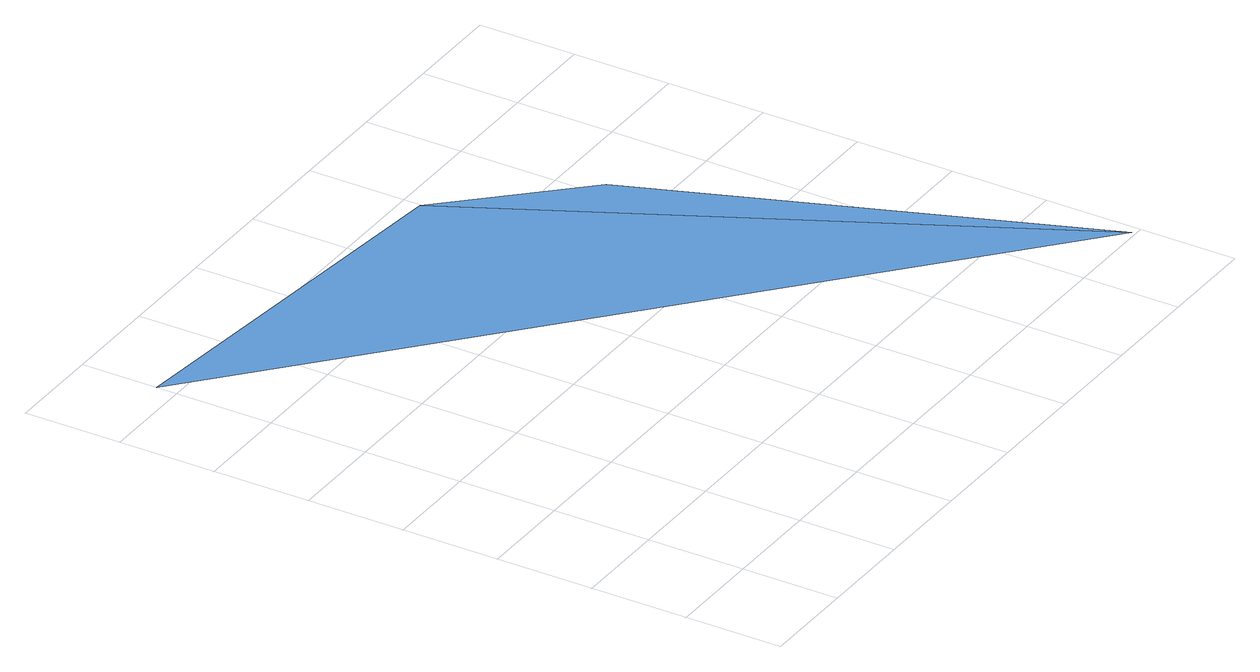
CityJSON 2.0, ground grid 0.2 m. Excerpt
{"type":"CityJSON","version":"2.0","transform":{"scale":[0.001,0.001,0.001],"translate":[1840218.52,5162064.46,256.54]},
"CityObjects":{
"waterbody1":{"type":"WaterBody","attributes":{"class":"unknow","usage":"unknow"},"geometry":[{"type":"MultiSurface","lod":"3","boundaries":[[[0,1,2]],[[3,0,2]]],"semantics":{"surfaces":[{"type":"WaterSurface"}],"values":[0,0]}}]}
},
"vertices":[
[799,1164,1],[2,1243,1],[1384,9,1],[1037,914,1]
]}
